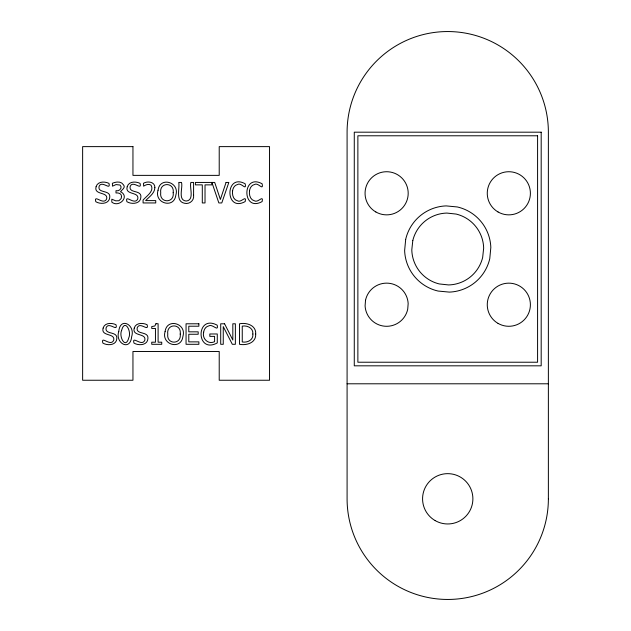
<?xml version="1.0" encoding="UTF-8"?>
<svg xmlns="http://www.w3.org/2000/svg" width="631" height="631" viewBox="0 0 631 631"><rect width="100%" height="100%" fill="white"/><g stroke="black" fill="none" stroke-linecap="round" stroke-linejoin="round"><path stroke-width="0.95" d="M347.089 383.79L548.371 383.79M118.762 331.472C114.858 343.272 130.317 351.672 131.674 336.615C135.555 324.847 120.111 316.423 118.762 331.472M121.609 330.455C118.667 336.67 125.64 349.866 128.811 337.711C131.784 331.417 124.741 318.174 121.609 330.455M193.591 195.231C194.419 200.437 189.466 204.554 184.481 203.253C175.197 201.423 179.898 188.456 178.762 182.438L181.491 182.438C183.132 187.375 177.508 200.303 186.169 201.044C194.837 200.287 189.237 187.399 190.87 182.438L193.591 182.438L193.591 195.231M173.186 192.7C174.7 203.474 159.217 203.466 160.724 192.7C159.186 181.886 174.716 181.902 173.186 192.7M180.229 334.051C181.744 344.818 166.268 344.81 167.767 334.051C166.229 323.23 181.767 323.253 180.229 334.051M203.663 332.182C201.896 338.642 208.246 344.857 214.579 341.679L214.579 336.378L209.839 336.378L209.839 333.98L217.277 333.98L217.277 342.933C195.689 354.59 195.689 313.694 217.198 325.178C218.807 332.466 212.261 323.411 208.751 325.911C205.832 326.519 203.994 329.366 203.663 332.182M232.587 190.83C231.995 194.679 233.225 199.877 237.571 200.832C240.955 203.15 246.768 194.395 245.191 201.557C224.81 212.907 224.881 172.578 245.191 183.802C246.768 191.516 241.105 181.965 237.556 184.528C234.629 185.135 232.894 188.022 232.587 190.83M249.529 190.83C248.929 194.679 250.16 199.877 254.514 200.832C257.898 203.15 263.711 194.395 262.133 201.557C241.752 212.907 241.823 172.578 262.133 183.802C263.711 191.516 258.047 181.965 254.498 184.528C251.564 185.135 249.837 188.022 249.529 190.83M158.042 190.27C153.956 203.316 174.18 209.208 175.86 195.074C179.914 182.075 159.753 176.215 158.042 190.27M165.093 331.614C161.008 344.668 181.223 350.552 182.911 336.418C186.965 323.427 166.797 317.567 165.093 331.614M121.475 196.667L121.184 198.513L118.936 200.721L115.788 200.847L111.805 199.199L111.805 202.109C118.502 207.733 129.536 197.503 121.467 192.179C117.776 191.934 126.989 188.322 123.408 184.765C121.184 180.994 115.773 181.728 112.373 183.282L112.539 186.184L116.017 184.575L120.016 185.033C122.99 187.62 119.291 191.721 115.994 190.688L115.994 192.976C118.447 192.605 121.822 193.614 121.475 196.667M365.53 300.238L365.089 305.846A21.564 21.564 0 0 0 407.721 309.198L408.162 303.59A21.564 21.564 0 0 0 365.53 300.238M252.865 334.02C253.567 339.991 247.344 342.925 242.257 341.955L242.257 326.132C247.305 325.186 253.496 328.112 252.865 334.02M405.686 239.37L404.629 250.578A43.129 43.129 0 0 0 438.095 291.049L449.304 292.106A43.129 43.129 0 0 0 489.774 258.647L490.831 247.431A43.129 43.129 0 0 0 457.365 206.968L446.156 205.903A43.129 43.129 0 0 0 405.686 239.37M96.093 186.737C93.593 195.405 108.406 191.422 106.639 198.923C103.579 205.872 93.53 193.528 95.817 201.723C100.463 204.578 109.573 204.026 109.77 197.109C110.583 189.545 97.3 193.678 99.099 186.342C101.757 179.874 110.985 191.114 108.966 183.392C104.762 181.255 97.576 181.247 96.093 186.737M103.137 328.088C100.644 336.757 115.449 332.774 113.69 340.275C110.622 347.216 100.574 334.872 102.869 343.067C107.515 345.93 116.617 345.37 116.814 338.453C117.634 330.889 104.352 335.029 106.15 327.686C108.808 321.226 118.029 332.466 116.017 324.736C111.813 322.607 104.62 322.599 103.137 328.088M127.202 186.737C124.701 195.405 139.514 191.422 137.747 198.923C134.687 205.872 124.638 193.528 126.926 201.723C131.579 204.578 140.681 204.026 140.879 197.109C141.691 189.545 128.409 193.678 130.207 186.342C132.865 179.874 142.093 191.114 140.074 183.392C135.87 181.255 128.685 181.247 127.202 186.737M134.245 328.088C131.753 336.757 146.566 332.774 144.799 340.275C141.738 347.216 131.69 334.872 133.977 343.067C138.623 345.93 147.725 345.37 147.922 338.453C148.742 330.889 135.46 335.029 137.258 327.686C139.916 321.226 149.145 332.466 147.126 324.736C142.921 322.607 135.728 322.599 134.245 328.088M255.697 334.059C256.218 342.838 246.587 345.685 239.528 344.297L239.528 323.79C246.571 322.291 256.391 325.375 255.697 334.059M412.8 240.545L411.798 249.876A35.943 35.943 0 0 0 439.271 283.942L448.602 284.936A35.943 35.943 0 0 0 482.66 257.464L483.661 248.133A35.943 35.943 0 0 0 456.189 214.075L446.858 213.073A35.943 35.943 0 0 0 412.8 240.545M154.879 187.659C154.658 193.394 149.216 196.801 145.658 200.595L155.739 200.595L155.739 202.945L143.079 202.945L143.079 200.066C146.431 196.123 154.524 191.209 151.069 185.222C148.782 183.605 145.737 184.709 143.655 186.169L143.505 183.25C147.536 180.837 155.116 181.744 154.879 187.659M155.967 323.719L154.847 325.982L151.74 326.582L151.74 328.459L155.455 328.459L155.455 342.199L151.74 342.199L151.74 344.297L161.741 344.297L161.741 342.199L158.105 342.199L158.105 323.719L155.967 323.719M226.056 182.438L220.377 199.459L214.706 182.438L195.413 182.438L195.413 184.867L202.299 184.867L202.299 202.945L205.02 202.945L205.02 184.867L211.906 184.867L211.906 182.438L218.839 202.945L221.781 202.945L228.832 182.438L226.056 182.438M541.185 132.187L354.275 132.187L354.275 365.822L541.185 365.822L541.185 132.187M537.588 135.783L357.872 135.783L357.872 362.226L537.588 362.226L537.588 135.783M132.952 146.621L82.629 146.621L82.629 380.248L132.952 380.248L132.952 351.491L219.217 351.491L219.217 380.248L269.532 380.248L269.532 146.621L219.217 146.621L219.217 175.371L132.952 175.371L132.952 146.621M198.875 323.79L186.058 323.79L186.058 344.297L198.875 344.297L198.875 341.868L188.787 341.868L188.787 334.256L198.189 334.256L198.189 331.835L188.787 331.835L188.787 326.211L198.875 326.211L198.875 323.79M224.573 323.79L220.708 323.79L220.708 344.297L223.256 344.297L223.256 326.613L232.318 344.297L235.371 344.297L235.371 323.79L232.823 323.79L232.823 340.022L224.573 323.79M548.371 498.813L548.371 132.187A100.637 100.637 0 0 0 447.726 31.55A100.637 100.637 0 0 0 347.089 132.187L347.089 498.813A100.637 100.637 0 0 0 447.726 599.45A100.637 100.637 0 0 0 548.371 498.813M375.847 211.969A21.564 21.564 0 0 0 408.194 193.291A21.564 21.564 0 0 0 375.847 174.613A21.564 21.564 0 0 0 375.847 211.969M435.153 520.599A25.161 25.161 0 0 0 472.887 498.813A25.161 25.161 0 0 0 435.153 477.02A25.161 25.161 0 0 0 435.153 520.599M498.048 323.395A21.564 21.564 0 0 0 530.395 304.718A21.564 21.564 0 0 0 498.048 286.04A21.564 21.564 0 0 0 498.048 323.395M498.048 211.969A21.564 21.564 0 0 0 530.395 193.291A21.564 21.564 0 0 0 498.048 174.613A21.564 21.564 0 0 0 498.048 211.969"/></g></svg>
